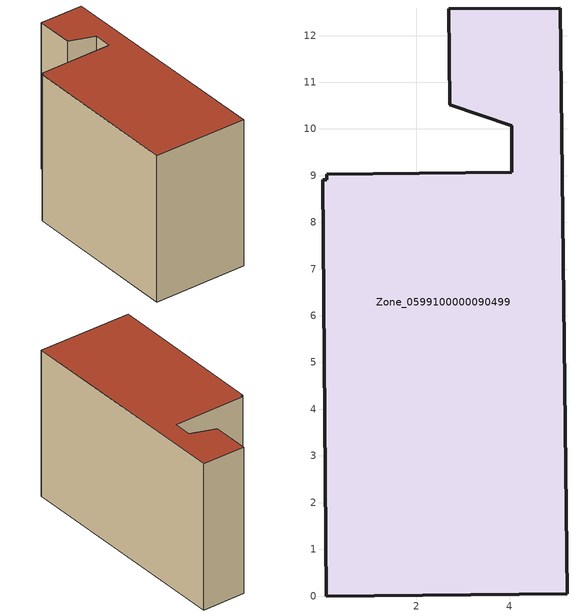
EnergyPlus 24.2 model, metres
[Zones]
Zone_0599100000090499
 floor ground (C_G): 0.08,9.03 4.05,9.07 4.05,10.07 2.72,10.52 2.7,12.57 5.08,12.59 5.23,0.05 0.07,0 0,8.91 0.09,8.91 z0
 wall outside (C_F): 5.23,0.05 5.08,12.59 2.7,12.57 2.72,10.52 4.05,10.07 4.05,9.07 0.08,9.03 0.09,8.91 0,8.91 0.07,0 5.23,0.05 z0:8.2
 roof outside (C_R): 4.05,9.07 0.08,9.03 0.09,8.91 0,8.91 0.07,0 5.23,0.05 5.08,12.59 2.7,12.57 2.72,10.52 4.05,10.07 z8.2
[BUILDING]
Pand.0599100000090499: North Axis=0; Terrain=City; Loads Convergence Tolerance Value=0.04; Temperature Convergence Tolerance Value=0.4; Solar Distribution=FullExterior; Maximum Number of Warmup Days=25; Minimum Number of Warmup Days=1
[Site:Location]
Rotterdam.The.Hague.AP_ZH_NLD Design_Conditions: Latitude=51.96; Longitude=4.45; Time Zone=1; Elevation=-4.5
[SITE:GROUNDTEMPERATURE:BUILDINGSURFACE]
18, 18, 18, 18, 18, 18, 18, 18, 18, 18, 18, 18
[MATERIAL] Thermal Absorptance=0.9; Solar Absorptance=0.7; Visible Absorptance=0.7
Name | Roughness | Thickness | Conductivity | Density | Specific Heat
G.TI.1975-1991 | MediumSmooth | 0.15 | 0.288461 | 540 | 1210
F.TI.1975-1991 | Rough | 0.3 | 0.230769 | 1920 | 840
R.TI.1975-1991 | MediumRough | 0.2 | 0.153846 | 1500 | 1000
[CONSTRUCTION]
C_G: G.TI.1975-1991
C_F: F.TI.1975-1991
C_R: R.TI.1975-1991
[ZONE]
Zone_0599100000090499: Type=1; Multiplier=1; Ceiling Height=Autocalculate; Volume=Autocalculate; Floor Area=autocalculate; Part of Total Floor Area=Yes
[ZONEINFILTRATION:DESIGNFLOWRATE]
Infil_Zone_0599100000090499: Zone or ZoneList or Space or SpaceList=Zone_0599100000090499; Schedule=AlwaysOn; Design Flow Rate Calculation Method=Flow/Area; Flow Rate per Floor Area=0.003; Constant Term Coefficient=1; Temperature Term Coefficient=0; Velocity Term Coefficient=0; Velocity Squared Term Coefficient=0
[HVACTEMPLATE:ZONE:IDEALLOADSAIRSYSTEM]
Zone_0599100000090499: Maximum Heating Supply Air Temperature=50; Minimum Cooling Supply Air Temperature=13; Maximum Heating Supply Air Humidity Ratio=0.0156; Minimum Cooling Supply Air Humidity Ratio=0.0077; Heating Limit=NoLimit; Cooling Limit=NoLimit; Dehumidification Control Type=ConstantSensibleHeatRatio; Cooling Sensible Heat Ratio=0.7; Dehumidification Setpoint=60; Humidification Control Type=None; Humidification Setpoint=30; Outdoor Air Method=None; Outdoor Air Flow Rate per Person=0.00944; Outdoor Air Flow Rate per Zone Floor Area=0; Outdoor Air Flow Rate per Zone=0; Demand Controlled Ventilation Type=None; Outdoor Air Economizer Type=NoEconomizer; Heat Recovery Type=None; Sensible Heat Recovery Effectiveness=0.7; Latent Heat Recovery Effectiveness=0.65
[ZONECONTROL:THERMOSTAT]
ThermostatControl_Zone_0599100000090499: Zone or ZoneList=Zone_0599100000090499; Control Type Schedule=DualSetpointControlType; Control 1=Thermostat_Zone_0599100000090499; Temperature Difference Between Cutout And Setpoint=0
[THERMOSTATSETPOINT:DUALSETPOINT]
Thermostat_Zone_0599100000090499: Heating Setpoint Temperature Schedule=HeatingSetpoint_Zone_0599100000090499; Cooling Setpoint Temperature Schedule=CoolingSetpoint_Zone_0599100000090499
[SCHEDULE:COMPACT]
HeatingSetpoint_Zone_0599100000090499: Through: 12/31, For: AllDays, Until: 24:00, 21
CoolingSetpoint_Zone_0599100000090499: Through: 12/31, For: AllDays, Until: 24:00, 24
DualSetpointControlType: Through: 12/31, For: AllDays, Until: 24:00, 4
AlwaysOn: Through: 12/31, For: AllDays, Until: 24:00, 1
